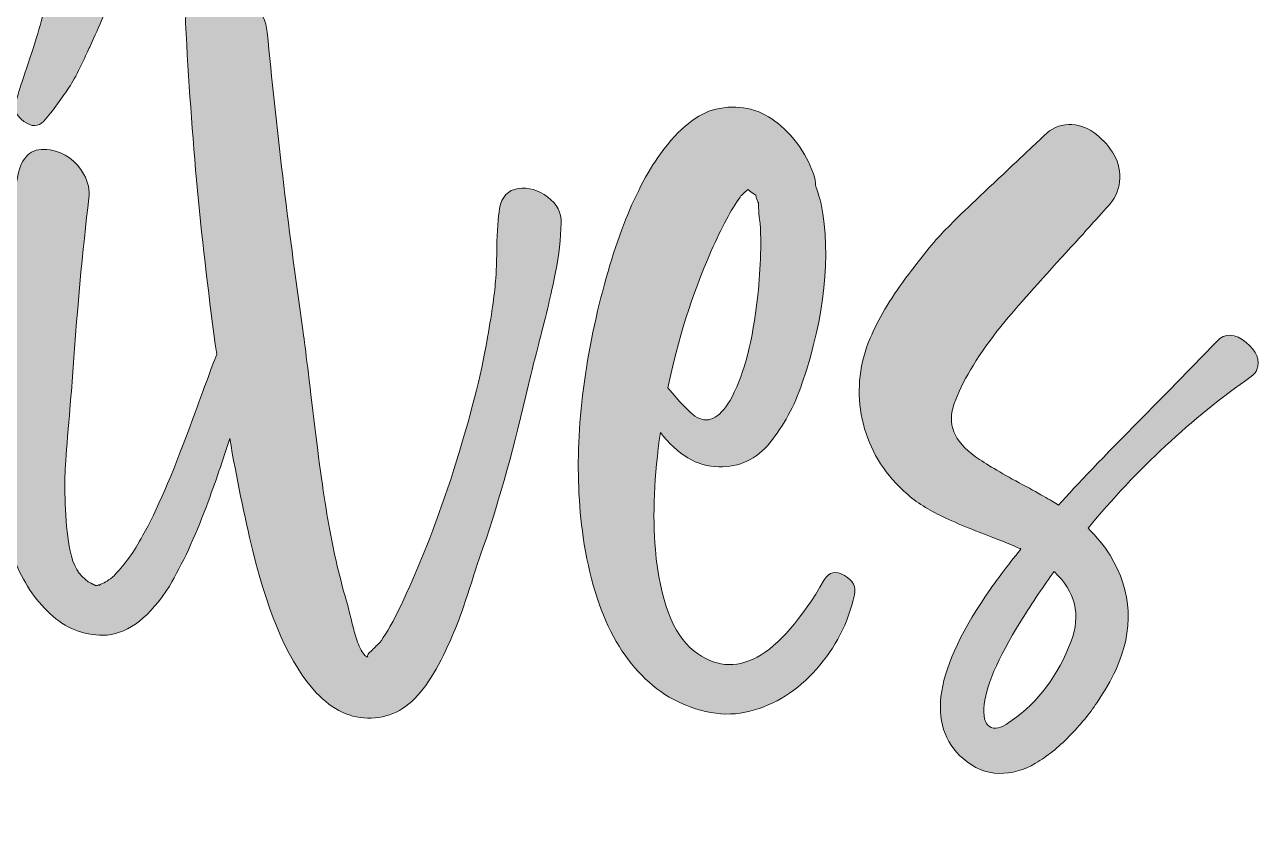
# Model space of a CAD drawing. Header units: inches. Extents: x 59 to 1021, y -981 to -100.
# Drawn here: x 541.3 to 999.7, y -980.5 to -682.5 of the extents above; entities that cross this region are included whole.
import ezdxf

# ---------------------------------------------------------------- set-up
doc = ezdxf.new("R2010")
doc.units = ezdxf.units.IN
doc.header["$MEASUREMENT"] = 0
doc.layers.add('Layer 1', color=7, linetype='Continuous')

# ---------------------------------------------------------------- blocks, each defined once
blk = doc.blocks.new('block 4')
at = {"layer": 'Layer 1', "true_color": 0x035293}
h = blk.add_hatch(color=154, dxfattribs=at)
h.dxf.hatch_style = 2
edge = h.paths.add_edge_path()
edge.add_spline(control_points=[(735.36, -746.51), (731.86, -743.87), (728.21, -742.82), (724.41, -743.36), (720.6, -743.91), (718.31, -746.36), (717.54, -750.7), (716.91, -754.12), (716.56, -759.05), (716.49, -765.49), (716.41, -771.94), (716.22, -776.33), (715.91, -778.66), (715.44, -784.25), (714.28, -792.09), (712.41, -802.19), (710.08, -815.08), (705.73, -831.46), (699.37, -851.34), (693.78, -868.43), (687.4, -884.5), (680.26, -899.57), (677, -905.94), (674.59, -910.05), (673.04, -911.91), (673.04, -911.91), (672.11, -912.84), (672.11, -912.84), (671.64, -913.31), (671.21, -913.74), (670.83, -914.13), (670.44, -914.51), (669.97, -914.98), (669.43, -915.52), (668.88, -916.07), (668.57, -916.45), (668.5, -916.69), (668.42, -916.92), (668.46, -917.12), (668.61, -917.27), (667.68, -917.12), (666.75, -916.03), (665.82, -914.01), (664.89, -911.99), (664.15, -909.93), (663.6, -907.84), (663.06, -905.74), (662.48, -903.41), (661.86, -900.85), (661.24, -898.28), (660.85, -896.85), (660.69, -896.54), (657.9, -886.75), (655.6, -876.66), (653.82, -866.25), (652.03, -855.85), (650.17, -842.37), (648.23, -825.83), (646.28, -809.29), (645, -799.01), (644.38, -794.96), (638.95, -756.61), (634.6, -720.03), (631.34, -685.24), (630.87, -681.2), (629.09, -677.63), (625.98, -674.52), (621.17, -669.71), (615.81, -667.85), (609.91, -668.93), (603.7, -670.18), (600.75, -674.52), (601.05, -681.98), (603.08, -723.82), (606.93, -764.78), (612.57, -804.88), (610.79, -809.6), (607.46, -818.6), (602.57, -831.89), (595.97, -849.83), (590.18, -863.22), (585.21, -872.08), (581.79, -878.29), (578.46, -883.02), (575.2, -886.29), (575.04, -886.6), (574.69, -886.98), (574.15, -887.45), (573.6, -887.92), (573.17, -888.23), (572.87, -888.38), (572.55, -888.54), (572.32, -888.7), (572.17, -888.85), (572.17, -888.85), (571.93, -889.08), (571.93, -889.08), (571.16, -889.55), (570.38, -889.94), (569.61, -890.25), (569.29, -890.4), (569.06, -890.56), (568.91, -890.71), (568.91, -890.71), (569.14, -890.48), (569.14, -890.48), (569.14, -890.48), (568.67, -890.48), (568.67, -890.48), (568.67, -890.48), (568.21, -890.71), (568.21, -890.71), (568.21, -890.71), (567.74, -890.71), (567.74, -890.71), (567.74, -890.71), (567.51, -890.71), (567.51, -890.71), (567.42, -890.63), (567.24, -890.52), (567, -890.39), (566.87, -890.35), (566.76, -890.34), (566.58, -890.25), (566.26, -890.09), (566.03, -890.01), (565.88, -890.01), (565.88, -890.01), (566.99, -890.39), (566.99, -890.39), (566.79, -890.28), (566.55, -890.16), (566.23, -890.01), (565.53, -889.7), (565.1, -889.47), (564.94, -889.32), (561.53, -887.14), (559.28, -883.34), (558.19, -877.9), (557.26, -873.4), (556.68, -868.27), (556.44, -862.52), (556.21, -856.78), (556.17, -852.24), (556.32, -848.9), (556.48, -845.56), (556.87, -840.16), (557.49, -832.7), (558.11, -825.25), (558.5, -820.59), (558.66, -818.73), (560.67, -789.37), (562.85, -765.46), (565.18, -746.97), (565.49, -743.87), (564.87, -740.92), (563.31, -738.12), (560.36, -733), (556.17, -729.97), (550.73, -729.04), (544.52, -727.95), (540.64, -730.75), (539.09, -737.42), (535.21, -753.11), (532.49, -777.42), (530.93, -810.34), (530.85, -811.91), (530.79, -813.44), (530.73, -814.97), (527.14, -824.82), (522.94, -836.84), (518.12, -851.11), (510.66, -873.16), (506.24, -886.05), (504.84, -889.78), (495.52, -916.19), (488.38, -933.73), (483.41, -942.43), (480.46, -947.86), (477.5, -951.9), (474.55, -954.55), (474.55, -954.55), (473.16, -955.48), (473.16, -955.48), (473.16, -955.48), (472.23, -955.94), (472.23, -955.94), (472.07, -955.94), (471.91, -956.02), (471.76, -956.18), (471.76, -956.18), (471.29, -956.18), (471.29, -956.18), (470.83, -956.18), (470.28, -956.02), (469.66, -955.71), (469.35, -955.4), (469.04, -955.16), (468.73, -955.01), (468.73, -954.85), (468.65, -954.78), (468.5, -954.78), (468.5, -954.78), (468.26, -954.78), (468.26, -954.78), (467.64, -954.46), (467.02, -953.77), (466.4, -952.68), (466.25, -952.37), (465.78, -951.63), (465, -950.47), (464.22, -949.3), (463.76, -948.56), (463.61, -948.26), (462.83, -946.86), (462.05, -945.07), (461.28, -942.9), (458.48, -935.13), (456.62, -921.08), (455.69, -900.73), (454.91, -885.36), (454.83, -865.63), (455.45, -841.56), (456.54, -803.04), (460.19, -759.48), (466.4, -710.86), (471.84, -667.85), (478.28, -629.56), (485.74, -596.01), (486.98, -590.11), (485.39, -584.87), (480.96, -580.29), (476.54, -575.71), (471.41, -573.65), (465.59, -574.12), (459.76, -574.58), (455.84, -578), (453.82, -584.37), (450.4, -595.08), (447.26, -607.39), (444.39, -621.29), (441.51, -635.19), (439.45, -646.26), (438.21, -654.49), (436.97, -662.72), (435.1, -675.3), (432.62, -692.23), (425.01, -744.57), (420.9, -793.1), (420.28, -837.83), (419.34, -885.67), (425.25, -923.41), (437.98, -951.05), (441.55, -958.66), (446.56, -965.18), (453.01, -970.62), (459.45, -976.05), (466.48, -979.12), (474.09, -979.82), (481.7, -980.52), (488.84, -977.06), (495.52, -969.45), (496.92, -967.74), (498.24, -966.04), (499.48, -964.33), (500.72, -962.62), (501.96, -960.68), (503.21, -958.51), (504.45, -956.33), (505.5, -954.46), (506.36, -952.91), (507.21, -951.36), (508.18, -949.22), (509.27, -946.51), (510.35, -943.79), (511.17, -941.81), (511.71, -940.57), (512.25, -939.32), (513.07, -937.11), (514.16, -933.93), (515.24, -930.75), (515.94, -928.69), (516.26, -927.75), (516.56, -926.82), (517.3, -924.65), (518.47, -921.23), (519.63, -917.82), (520.29, -915.8), (520.45, -915.17), (525.11, -900.98), (529.63, -885.76), (534.03, -869.62), (535.15, -874.56), (536.52, -878.95), (538.16, -882.79), (541.42, -890.56), (545.96, -897), (551.78, -902.13), (557.61, -907.25), (564.32, -909.58), (571.93, -909.12), (580.16, -908.34), (587.85, -902.28), (595, -890.95), (599.81, -882.87), (604.39, -873.01), (608.74, -861.36), (612.09, -852.34), (614.96, -843.98), (617.4, -836.22), (619.93, -850.78), (622.76, -864.72), (625.98, -877.9), (632.04, -902.75), (639.88, -920.3), (649.51, -930.55), (655.57, -937.07), (662.36, -940.22), (669.9, -939.98), (677.43, -939.75), (683.83, -936.14), (689.11, -929.15), (691.75, -925.74), (694.28, -921.54), (696.69, -916.57), (699.09, -911.6), (700.88, -907.57), (702.04, -904.46), (703.21, -901.35), (704.92, -896.3), (707.17, -889.32), (709.42, -882.33), (710.86, -878.06), (711.48, -876.5), (717.54, -858.64), (723.13, -838.53), (728.25, -816.16), (728.87, -813.37), (730.39, -807.31), (732.8, -797.99), (735.2, -788.67), (737.03, -780.83), (738.27, -774.46), (739.51, -768.1), (740.21, -761.96), (740.37, -756.06), (740.52, -752.33), (738.85, -749.15), (735.36, -746.51)], knot_values=[0, 0, 0, 0, 1, 1, 1, 2, 2, 2, 3, 3, 3, 4, 4, 4, 5, 5, 5, 6, 6, 6, 7, 7, 7, 8, 8, 8, 9, 9, 9, 10, 10, 10, 11, 11, 11, 12, 12, 12, 13, 13, 13, 14, 14, 14, 15, 15, 15, 16, 16, 16, 17, 17, 17, 18, 18, 18, 19, 19, 19, 20, 20, 20, 21, 21, 21, 22, 22, 22, 23, 23, 23, 24, 24, 24, 25, 25, 25, 26, 26, 26, 27, 27, 27, 28, 28, 28, 29, 29, 29, 30, 30, 30, 31, 31, 31, 32, 32, 32, 33, 33, 33, 34, 34, 34, 35, 35, 35, 36, 36, 36, 37, 37, 37, 38, 38, 38, 39, 39, 39, 40, 40, 40, 41, 41, 41, 42, 42, 42, 43, 43, 43, 44, 44, 44, 45, 45, 45, 46, 46, 46, 47, 47, 47, 48, 48, 48, 49, 49, 49, 50, 50, 50, 51, 51, 51, 52, 52, 52, 53, 53, 53, 54, 54, 54, 55, 55, 55, 56, 56, 56, 57, 57, 57, 58, 58, 58, 59, 59, 59, 60, 60, 60, 61, 61, 61, 62, 62, 62, 63, 63, 63, 64, 64, 64, 65, 65, 65, 66, 66, 66, 67, 67, 67, 68, 68, 68, 69, 69, 69, 70, 70, 70, 71, 71, 71, 72, 72, 72, 73, 73, 73, 74, 74, 74, 75, 75, 75, 76, 76, 76, 77, 77, 77, 78, 78, 78, 79, 79, 79, 80, 80, 80, 81, 81, 81, 82, 82, 82, 83, 83, 83, 84, 84, 84, 85, 85, 85, 86, 86, 86, 87, 87, 87, 88, 88, 88, 89, 89, 89, 90, 90, 90, 91, 91, 91, 92, 92, 92, 93, 93, 93, 94, 94, 94, 95, 95, 95, 96, 96, 96, 97, 97, 97, 98, 98, 98, 99, 99, 99, 100, 100, 100, 101, 101, 101, 102, 102, 102, 103, 103, 103, 104, 104, 104, 105, 105, 105, 106, 106, 106, 107, 107, 107, 108, 108, 108, 109, 109, 109, 110, 110, 110, 111, 111, 111, 112, 112, 112, 113, 113, 113, 114, 114, 114, 115, 115, 115, 116, 116, 116, 116], degree=3, periodic=1)
h = blk.add_hatch(color=154, dxfattribs=at)
h.dxf.hatch_style = 2
edge = h.paths.add_edge_path()
edge.add_spline(control_points=[(541.07, -718.44), (543.94, -720.53), (546.38, -720.5), (548.4, -718.32), (550.11, -716.46), (551.82, -714.32), (553.53, -711.91), (555.24, -709.51), (556.68, -707.45), (557.84, -705.74), (559.01, -704.03), (560.36, -701.55), (561.92, -698.28), (563.47, -695.02), (564.56, -692.73), (565.18, -691.41), (565.8, -690.09), (566.96, -687.49), (568.67, -683.61), (570.38, -679.73), (571.39, -677.4), (571.7, -676.62), (572.63, -674.76), (574.11, -670.72), (576.13, -664.5), (576.28, -664.04), (576.83, -662.49), (577.76, -659.85), (578.69, -657.21), (579.39, -655.11), (579.85, -653.55), (579.85, -653.55), (581.25, -647.96), (581.25, -647.96), (581.25, -647.96), (581.25, -648.43), (581.25, -648.43), (581.25, -648.43), (581.72, -646.8), (581.72, -646.8), (581.72, -646.8), (582.19, -645.4), (582.19, -645.4), (582.65, -644.16), (582.96, -642.92), (583.12, -641.67), (584.36, -632.98), (581.64, -626.07), (574.96, -620.94), (572.63, -618.92), (569.45, -618.23), (565.41, -618.84), (565.41, -618.84), (564.71, -618.84), (564.71, -618.84), (560.52, -619.47), (557.8, -621.41), (556.56, -624.67), (555.31, -628.09), (554.61, -630.57), (554.46, -632.12), (554.31, -633.21), (554.23, -634.92), (554.23, -637.25), (554.23, -637.87), (554.31, -638.18), (554.46, -638.18), (554.61, -639.73), (554.46, -641.91), (554, -644.7), (553.53, -647.5), (553.3, -649.36), (553.3, -650.29), (552.83, -656.66), (551.82, -663.26), (550.27, -670.1), (549.34, -674.76), (547.47, -681.59), (544.68, -690.6), (540.64, -702.87), (538.39, -709.78), (537.92, -711.33), (537.15, -713.97), (538.19, -716.34), (541.07, -718.44)], knot_values=[0, 0, 0, 0, 1, 1, 1, 2, 2, 2, 3, 3, 3, 4, 4, 4, 5, 5, 5, 6, 6, 6, 7, 7, 7, 8, 8, 8, 9, 9, 9, 10, 10, 10, 11, 11, 11, 12, 12, 12, 13, 13, 13, 14, 14, 14, 15, 15, 15, 16, 16, 16, 17, 17, 17, 18, 18, 18, 19, 19, 19, 20, 20, 20, 21, 21, 21, 22, 22, 22, 23, 23, 23, 24, 24, 24, 25, 25, 25, 26, 26, 26, 27, 27, 27, 28, 28, 28, 28], degree=3, periodic=1)
h = blk.add_hatch(color=154, dxfattribs=at)
h.dxf.hatch_style = 2
edge = h.paths.add_edge_path()
edge.add_spline(control_points=[(845.44, -886.98), (842.17, -885.12), (839.69, -885.67), (837.98, -888.62), (820.89, -918.13), (804.74, -926.9), (789.52, -914.94), (781.76, -908.73), (777.02, -896.23), (775.31, -877.43), (774.22, -864.54), (774.85, -850.02), (777.18, -833.87), (783.54, -842.26), (790.76, -846.53), (798.84, -846.68), (806.45, -846.84), (812.78, -843.85), (817.83, -837.71), (822.87, -831.58), (826.87, -824.17), (829.83, -815.47), (838.21, -790.62), (840.54, -768.49), (836.82, -749.07), (836.66, -748.45), (836.46, -747.75), (836.23, -746.97), (836, -746.2), (835.73, -745.31), (835.42, -744.3), (835.11, -743.29), (834.87, -742.55), (834.72, -742.08), (834.72, -741), (834.49, -739.6), (834.02, -737.89), (830.91, -729.66), (826.13, -723.14), (819.69, -718.32), (813.25, -713.51), (805.91, -712.03), (797.68, -713.89), (791, -715.45), (784.17, -720.96), (777.18, -730.43), (767.08, -744.57), (758.93, -765.77), (752.71, -794.03), (746.5, -822.61), (745.11, -848.86), (748.52, -872.77), (752.87, -902.13), (763.51, -921.93), (780.44, -932.18), (791, -938.08), (800.98, -939.83), (810.37, -937.42), (819.77, -935.02), (828, -929.81), (835.07, -921.81), (842.13, -913.82), (846.83, -904.61), (849.16, -894.21), (849.94, -891.26), (848.7, -888.85), (845.44, -886.98)], knot_values=[0, 0, 0, 0, 1, 1, 1, 2, 2, 2, 3, 3, 3, 4, 4, 4, 5, 5, 5, 6, 6, 6, 7, 7, 7, 8, 8, 8, 9, 9, 9, 10, 10, 10, 11, 11, 11, 12, 12, 12, 13, 13, 13, 14, 14, 14, 15, 15, 15, 16, 16, 16, 17, 17, 17, 18, 18, 18, 19, 19, 19, 20, 20, 20, 21, 21, 21, 22, 22, 22, 22], degree=3, periodic=1)
edge = h.paths.add_edge_path()
edge.add_spline(control_points=[(796.05, -766.54), (799.93, -757.69), (803.5, -751.02), (806.76, -746.51), (806.76, -746.51), (807, -746.04), (807, -746.04), (807.31, -745.89), (807.73, -745.54), (808.28, -744.99), (808.82, -744.45), (809.25, -744.03), (809.56, -743.71), (811.27, -744.96), (812.28, -745.66), (812.59, -745.81), (812.59, -746.12), (812.66, -746.51), (812.82, -746.97), (812.97, -747.44), (813.13, -747.83), (813.29, -748.14), (813.29, -748.3), (813.36, -748.45), (813.52, -748.61), (813.52, -748.61), (813.52, -749.07), (813.52, -749.07), (813.52, -749.85), (813.59, -751.05), (813.75, -752.68), (813.9, -754.31), (814.06, -755.52), (814.22, -756.29), (814.68, -766.23), (814.22, -776.41), (812.82, -786.81), (810.96, -802.03), (807.7, -813.76), (803.03, -821.99), (798.84, -828.98), (794.49, -830.92), (789.99, -827.81), (787.66, -826.11), (784.32, -822.61), (779.97, -817.33), (783.54, -799.78), (788.9, -782.85), (796.05, -766.54)], knot_values=[0, 0, 0, 0, 1, 1, 1, 2, 2, 2, 3, 3, 3, 4, 4, 4, 5, 5, 5, 6, 6, 6, 7, 7, 7, 8, 8, 8, 9, 9, 9, 10, 10, 10, 11, 11, 11, 12, 12, 12, 13, 13, 13, 14, 14, 14, 15, 15, 15, 16, 16, 16, 16], degree=3, periodic=1)
h = blk.add_hatch(color=154, dxfattribs=at)
h.dxf.hatch_style = 2
edge = h.paths.add_edge_path()
edge.add_spline(control_points=[(994.53, -800.56), (990.34, -796.99), (986.69, -796.83), (983.58, -800.09), (977.99, -805.99), (968.52, -815.7), (955.16, -829.21), (941.8, -842.72), (931.71, -853.29), (924.87, -860.89), (922.23, -859.19), (917.38, -856.43), (910.31, -852.62), (903.25, -848.82), (897.85, -845.6), (894.12, -842.95), (886.05, -837.21), (883.41, -830.61), (886.2, -823.15), (889, -815.39), (894.28, -806.46), (902.05, -796.36), (907.01, -790.15), (914.39, -781.69), (924.18, -770.97), (933.96, -760.25), (940.56, -752.95), (943.98, -749.07), (946.31, -746.27), (947.51, -743.09), (947.59, -739.52), (947.66, -735.95), (946.77, -732.73), (944.91, -729.85), (943.05, -726.98), (940.71, -724.53), (937.92, -722.51), (935.12, -720.5), (932.02, -719.52), (928.6, -719.6), (925.18, -719.68), (922.15, -721.04), (919.52, -723.68), (918.12, -725.08), (912.49, -730.4), (902.63, -739.64), (892.76, -748.88), (886.01, -755.4), (882.36, -759.21), (878.71, -763.01), (873.97, -768.84), (868.15, -776.68), (862.32, -784.52), (857.94, -791.94), (854.99, -798.92), (851.11, -808.09), (850.02, -817.53), (851.72, -827.23), (853.43, -836.94), (857.7, -845.44), (864.54, -852.74), (868.26, -856.78), (872.49, -860.12), (877.23, -862.76), (881.97, -865.4), (888.02, -868.11), (895.4, -870.91), (902.78, -873.71), (907.79, -875.73), (910.43, -876.97), (910.43, -876.97), (910.66, -876.97), (910.66, -876.97), (910.66, -876.97), (910.9, -877.2), (910.9, -877.2), (905.61, -883.88), (901.89, -888.77), (899.71, -891.88), (878.9, -921.7), (875.49, -942.74), (889.46, -955.01), (893.5, -958.58), (897.93, -960.41), (902.74, -960.48), (907.56, -960.56), (912.1, -959.32), (916.37, -956.76), (920.64, -954.2), (924.79, -950.85), (928.83, -946.74), (932.87, -942.62), (936.33, -938.43), (939.2, -934.16), (942.07, -929.89), (944.36, -925.89), (946.08, -922.16), (952.91, -907.25), (952.21, -893.04), (943.98, -879.53), (941.8, -875.96), (939.09, -872.62), (935.82, -869.51), (954, -847.46), (974.18, -828.67), (996.4, -813.14), (997.48, -812.36), (998.18, -811.51), (998.49, -810.57), (999.73, -807.16), (998.41, -803.82), (994.53, -800.56)], knot_values=[0, 0, 0, 0, 1, 1, 1, 2, 2, 2, 3, 3, 3, 4, 4, 4, 5, 5, 5, 6, 6, 6, 7, 7, 7, 8, 8, 8, 9, 9, 9, 10, 10, 10, 11, 11, 11, 12, 12, 12, 13, 13, 13, 14, 14, 14, 15, 15, 15, 16, 16, 16, 17, 17, 17, 18, 18, 18, 19, 19, 19, 20, 20, 20, 21, 21, 21, 22, 22, 22, 23, 23, 23, 24, 24, 24, 25, 25, 25, 26, 26, 26, 27, 27, 27, 28, 28, 28, 29, 29, 29, 30, 30, 30, 31, 31, 31, 32, 32, 32, 33, 33, 33, 34, 34, 34, 35, 35, 35, 36, 36, 36, 37, 37, 37, 37], degree=3, periodic=1)
edge = h.paths.add_edge_path()
edge.add_spline(control_points=[(929.53, -911.45), (924.72, -924.18), (917.42, -933.97), (907.64, -940.8), (904.53, -943.28), (901.96, -944.18), (899.95, -943.48), (897.93, -942.78), (897, -940.41), (897.15, -936.37), (897.62, -928.77), (902.2, -917.97), (910.9, -903.99), (915.4, -896.69), (919.52, -890.56), (923.24, -885.59), (931.17, -893.04), (933.26, -901.66), (929.53, -911.45)], knot_values=[0, 0, 0, 0, 1, 1, 1, 2, 2, 2, 3, 3, 3, 4, 4, 4, 5, 5, 5, 6, 6, 6, 6], degree=3, periodic=1)
h = blk.add_hatch(color=154, dxfattribs=at)
h.dxf.hatch_style = 2
edge = h.paths.add_edge_path()
edge.add_spline(control_points=[(567.28, -890.48), (567.28, -890.48), (566.99, -890.39), (566.99, -890.39), (567, -890.39), (567, -890.39), (567, -890.39), (567.08, -890.41), (567.21, -890.48), (567.28, -890.48)], knot_values=[0, 0, 0, 0, 1, 1, 1, 2, 2, 2, 3, 3, 3, 3], degree=3, periodic=1)
at = {"layer": 'Layer 1', "lineweight": 0}
for points, knots in [([(735.36, -746.51), (731.86, -743.87), (728.21, -742.82), (724.41, -743.36), (720.6, -743.91), (718.31, -746.36), (717.54, -750.7), (716.91, -754.12), (716.56, -759.05), (716.49, -765.49), (716.41, -771.94), (716.22, -776.33), (715.91, -778.66), (715.44, -784.25), (714.28, -792.09), (712.41, -802.19), (710.08, -815.08), (705.73, -831.46), (699.37, -851.34), (693.78, -868.43), (687.4, -884.5), (680.26, -899.57), (677, -905.94), (674.59, -910.05), (673.04, -911.91), (673.04, -911.91), (672.11, -912.84), (672.11, -912.84), (671.64, -913.31), (671.21, -913.74), (670.83, -914.13), (670.44, -914.51), (669.97, -914.98), (669.43, -915.52), (668.88, -916.07), (668.57, -916.45), (668.5, -916.69), (668.42, -916.92), (668.46, -917.12), (668.61, -917.27), (667.68, -917.12), (666.75, -916.03), (665.82, -914.01), (664.89, -911.99), (664.15, -909.93), (663.6, -907.84), (663.06, -905.74), (662.48, -903.41), (661.86, -900.85), (661.24, -898.28), (660.85, -896.85), (660.69, -896.54), (657.9, -886.75), (655.6, -876.66), (653.82, -866.25), (652.03, -855.85), (650.17, -842.37), (648.23, -825.83), (646.28, -809.29), (645, -799.01), (644.38, -794.96), (638.95, -756.61), (634.6, -720.03), (631.34, -685.24), (630.87, -681.2), (629.09, -677.63), (625.98, -674.52), (621.17, -669.71), (615.81, -667.85), (609.91, -668.93), (603.7, -670.18), (600.75, -674.52), (601.05, -681.98), (603.08, -723.82), (606.93, -764.78), (612.57, -804.88), (610.79, -809.6), (607.46, -818.6), (602.57, -831.89), (595.97, -849.83), (590.18, -863.22), (585.21, -872.08), (581.79, -878.29), (578.46, -883.02), (575.2, -886.29), (575.04, -886.6), (574.69, -886.98), (574.15, -887.45), (573.6, -887.92), (573.17, -888.23), (572.87, -888.38), (572.55, -888.54), (572.32, -888.7), (572.17, -888.85), (572.17, -888.85), (571.93, -889.08), (571.93, -889.08), (571.16, -889.55), (570.38, -889.94), (569.61, -890.25), (569.29, -890.4), (569.06, -890.56), (568.91, -890.71), (568.91, -890.71), (569.14, -890.48), (569.14, -890.48), (569.14, -890.48), (568.67, -890.48), (568.67, -890.48), (568.67, -890.48), (568.21, -890.71), (568.21, -890.71), (568.21, -890.71), (567.74, -890.71), (567.74, -890.71), (567.74, -890.71), (567.51, -890.71), (567.51, -890.71), (567.42, -890.63), (567.24, -890.52), (567, -890.39), (566.87, -890.35), (566.76, -890.34), (566.58, -890.25), (566.26, -890.09), (566.03, -890.01), (565.88, -890.01), (565.88, -890.01), (566.99, -890.39), (566.99, -890.39), (566.79, -890.28), (566.55, -890.16), (566.23, -890.01), (565.53, -889.7), (565.1, -889.47), (564.94, -889.32), (561.53, -887.14), (559.28, -883.34), (558.19, -877.9), (557.26, -873.4), (556.68, -868.27), (556.44, -862.52), (556.21, -856.78), (556.17, -852.24), (556.32, -848.9), (556.48, -845.56), (556.87, -840.16), (557.49, -832.7), (558.11, -825.25), (558.5, -820.59), (558.66, -818.73), (560.67, -789.37), (562.85, -765.46), (565.18, -746.97), (565.49, -743.87), (564.87, -740.92), (563.31, -738.12), (560.36, -733), (556.17, -729.97), (550.73, -729.04), (544.52, -727.95), (540.64, -730.75), (539.09, -737.42), (535.21, -753.11), (532.49, -777.42), (530.93, -810.34), (530.85, -811.91), (530.79, -813.44), (530.73, -814.97), (527.14, -824.82), (522.94, -836.84), (518.12, -851.11), (510.66, -873.16), (506.24, -886.05), (504.84, -889.78), (495.52, -916.19), (488.38, -933.73), (483.41, -942.43), (480.46, -947.86), (477.5, -951.9), (474.55, -954.55), (474.55, -954.55), (473.16, -955.48), (473.16, -955.48), (473.16, -955.48), (472.23, -955.94), (472.23, -955.94), (472.07, -955.94), (471.91, -956.02), (471.76, -956.18), (471.76, -956.18), (471.29, -956.18), (471.29, -956.18), (470.83, -956.18), (470.28, -956.02), (469.66, -955.71), (469.35, -955.4), (469.04, -955.16), (468.73, -955.01), (468.73, -954.85), (468.65, -954.78), (468.5, -954.78), (468.5, -954.78), (468.26, -954.78), (468.26, -954.78), (467.64, -954.46), (467.02, -953.77), (466.4, -952.68), (466.25, -952.37), (465.78, -951.63), (465, -950.47), (464.22, -949.3), (463.76, -948.56), (463.61, -948.26), (462.83, -946.86), (462.05, -945.07), (461.28, -942.9), (458.48, -935.13), (456.62, -921.08), (455.69, -900.73), (454.91, -885.36), (454.83, -865.63), (455.45, -841.56), (456.54, -803.04), (460.19, -759.48), (466.4, -710.86), (471.84, -667.85), (478.28, -629.56), (485.74, -596.01), (486.98, -590.11), (485.39, -584.87), (480.96, -580.29), (476.54, -575.71), (471.41, -573.65), (465.59, -574.12), (459.76, -574.58), (455.84, -578), (453.82, -584.37), (450.4, -595.08), (447.26, -607.39), (444.39, -621.29), (441.51, -635.19), (439.45, -646.26), (438.21, -654.49), (436.97, -662.72), (435.1, -675.3), (432.62, -692.23), (425.01, -744.57), (420.9, -793.1), (420.28, -837.83), (419.34, -885.67), (425.25, -923.41), (437.98, -951.05), (441.55, -958.66), (446.56, -965.18), (453.01, -970.62), (459.45, -976.05), (466.48, -979.12), (474.09, -979.82), (481.7, -980.52), (488.84, -977.06), (495.52, -969.45), (496.92, -967.74), (498.24, -966.04), (499.48, -964.33), (500.72, -962.62), (501.96, -960.68), (503.21, -958.51), (504.45, -956.33), (505.5, -954.46), (506.36, -952.91), (507.21, -951.36), (508.18, -949.22), (509.27, -946.51), (510.35, -943.79), (511.17, -941.81), (511.71, -940.57), (512.25, -939.32), (513.07, -937.11), (514.16, -933.93), (515.24, -930.75), (515.94, -928.69), (516.26, -927.75), (516.56, -926.82), (517.3, -924.65), (518.47, -921.23), (519.63, -917.82), (520.29, -915.8), (520.45, -915.17), (525.11, -900.98), (529.63, -885.76), (534.03, -869.62), (535.15, -874.56), (536.52, -878.95), (538.16, -882.79), (541.42, -890.56), (545.96, -897), (551.78, -902.13), (557.61, -907.25), (564.32, -909.58), (571.93, -909.12), (580.16, -908.34), (587.85, -902.28), (595, -890.95), (599.81, -882.87), (604.39, -873.01), (608.74, -861.36), (612.09, -852.34), (614.96, -843.98), (617.4, -836.22), (619.93, -850.78), (622.76, -864.72), (625.98, -877.9), (632.04, -902.75), (639.88, -920.3), (649.51, -930.55), (655.57, -937.07), (662.36, -940.22), (669.9, -939.98), (677.43, -939.75), (683.83, -936.14), (689.11, -929.15), (691.75, -925.74), (694.28, -921.54), (696.69, -916.57), (699.09, -911.6), (700.88, -907.57), (702.04, -904.46), (703.21, -901.35), (704.92, -896.3), (707.17, -889.32), (709.42, -882.33), (710.86, -878.06), (711.48, -876.5), (717.54, -858.64), (723.13, -838.53), (728.25, -816.16), (728.87, -813.37), (730.39, -807.31), (732.8, -797.99), (735.2, -788.67), (737.03, -780.83), (738.27, -774.46), (739.51, -768.1), (740.21, -761.96), (740.37, -756.06), (740.52, -752.33), (738.85, -749.15), (735.36, -746.51)], [0, 0, 0, 0, 1, 1, 1, 2, 2, 2, 3, 3, 3, 4, 4, 4, 5, 5, 5, 6, 6, 6, 7, 7, 7, 8, 8, 8, 9, 9, 9, 10, 10, 10, 11, 11, 11, 12, 12, 12, 13, 13, 13, 14, 14, 14, 15, 15, 15, 16, 16, 16, 17, 17, 17, 18, 18, 18, 19, 19, 19, 20, 20, 20, 21, 21, 21, 22, 22, 22, 23, 23, 23, 24, 24, 24, 25, 25, 25, 26, 26, 26, 27, 27, 27, 28, 28, 28, 29, 29, 29, 30, 30, 30, 31, 31, 31, 32, 32, 32, 33, 33, 33, 34, 34, 34, 35, 35, 35, 36, 36, 36, 37, 37, 37, 38, 38, 38, 39, 39, 39, 40, 40, 40, 41, 41, 41, 42, 42, 42, 43, 43, 43, 44, 44, 44, 45, 45, 45, 46, 46, 46, 47, 47, 47, 48, 48, 48, 49, 49, 49, 50, 50, 50, 51, 51, 51, 52, 52, 52, 53, 53, 53, 54, 54, 54, 55, 55, 55, 56, 56, 56, 57, 57, 57, 58, 58, 58, 59, 59, 59, 60, 60, 60, 61, 61, 61, 62, 62, 62, 63, 63, 63, 64, 64, 64, 65, 65, 65, 66, 66, 66, 67, 67, 67, 68, 68, 68, 69, 69, 69, 70, 70, 70, 71, 71, 71, 72, 72, 72, 73, 73, 73, 74, 74, 74, 75, 75, 75, 76, 76, 76, 77, 77, 77, 78, 78, 78, 79, 79, 79, 80, 80, 80, 81, 81, 81, 82, 82, 82, 83, 83, 83, 84, 84, 84, 85, 85, 85, 86, 86, 86, 87, 87, 87, 88, 88, 88, 89, 89, 89, 90, 90, 90, 91, 91, 91, 92, 92, 92, 93, 93, 93, 94, 94, 94, 95, 95, 95, 96, 96, 96, 97, 97, 97, 98, 98, 98, 99, 99, 99, 100, 100, 100, 101, 101, 101, 102, 102, 102, 103, 103, 103, 104, 104, 104, 105, 105, 105, 106, 106, 106, 107, 107, 107, 108, 108, 108, 109, 109, 109, 110, 110, 110, 111, 111, 111, 112, 112, 112, 113, 113, 113, 114, 114, 114, 115, 115, 115, 116, 116, 116, 116]), ([(541.07, -718.44), (543.94, -720.53), (546.38, -720.5), (548.4, -718.32), (550.11, -716.46), (551.82, -714.32), (553.53, -711.91), (555.24, -709.51), (556.68, -707.45), (557.84, -705.74), (559.01, -704.03), (560.36, -701.55), (561.92, -698.28), (563.47, -695.02), (564.56, -692.73), (565.18, -691.41), (565.8, -690.09), (566.96, -687.49), (568.67, -683.61), (570.38, -679.73), (571.39, -677.4), (571.7, -676.62), (572.63, -674.76), (574.11, -670.72), (576.13, -664.5), (576.28, -664.04), (576.83, -662.49), (577.76, -659.85), (578.69, -657.21), (579.39, -655.11), (579.85, -653.55), (579.85, -653.55), (581.25, -647.96), (581.25, -647.96), (581.25, -647.96), (581.25, -648.43), (581.25, -648.43), (581.25, -648.43), (581.72, -646.8), (581.72, -646.8), (581.72, -646.8), (582.19, -645.4), (582.19, -645.4), (582.65, -644.16), (582.96, -642.92), (583.12, -641.67), (584.36, -632.98), (581.64, -626.07), (574.96, -620.94), (572.63, -618.92), (569.45, -618.23), (565.41, -618.84), (565.41, -618.84), (564.71, -618.84), (564.71, -618.84), (560.52, -619.47), (557.8, -621.41), (556.56, -624.67), (555.31, -628.09), (554.61, -630.57), (554.46, -632.12), (554.31, -633.21), (554.23, -634.92), (554.23, -637.25), (554.23, -637.87), (554.31, -638.18), (554.46, -638.18), (554.61, -639.73), (554.46, -641.91), (554, -644.7), (553.53, -647.5), (553.3, -649.36), (553.3, -650.29), (552.83, -656.66), (551.82, -663.26), (550.27, -670.1), (549.34, -674.76), (547.47, -681.59), (544.68, -690.6), (540.64, -702.87), (538.39, -709.78), (537.92, -711.33), (537.15, -713.97), (538.19, -716.34), (541.07, -718.44)], [0, 0, 0, 0, 1, 1, 1, 2, 2, 2, 3, 3, 3, 4, 4, 4, 5, 5, 5, 6, 6, 6, 7, 7, 7, 8, 8, 8, 9, 9, 9, 10, 10, 10, 11, 11, 11, 12, 12, 12, 13, 13, 13, 14, 14, 14, 15, 15, 15, 16, 16, 16, 17, 17, 17, 18, 18, 18, 19, 19, 19, 20, 20, 20, 21, 21, 21, 22, 22, 22, 23, 23, 23, 24, 24, 24, 25, 25, 25, 26, 26, 26, 27, 27, 27, 28, 28, 28, 28]), ([(845.44, -886.98), (842.17, -885.12), (839.69, -885.67), (837.98, -888.62), (820.89, -918.13), (804.74, -926.9), (789.52, -914.94), (781.76, -908.73), (777.02, -896.23), (775.31, -877.43), (774.22, -864.54), (774.85, -850.02), (777.18, -833.87), (783.54, -842.26), (790.76, -846.53), (798.84, -846.68), (806.45, -846.84), (812.78, -843.85), (817.83, -837.71), (822.87, -831.58), (826.87, -824.17), (829.83, -815.47), (838.21, -790.62), (840.54, -768.49), (836.82, -749.07), (836.66, -748.45), (836.46, -747.75), (836.23, -746.97), (836, -746.2), (835.73, -745.31), (835.42, -744.3), (835.11, -743.29), (834.87, -742.55), (834.72, -742.08), (834.72, -741), (834.49, -739.6), (834.02, -737.89), (830.91, -729.66), (826.13, -723.14), (819.69, -718.32), (813.25, -713.51), (805.91, -712.03), (797.68, -713.89), (791, -715.45), (784.17, -720.96), (777.18, -730.43), (767.08, -744.57), (758.93, -765.77), (752.71, -794.03), (746.5, -822.61), (745.11, -848.86), (748.52, -872.77), (752.87, -902.13), (763.51, -921.93), (780.44, -932.18), (791, -938.08), (800.98, -939.83), (810.37, -937.42), (819.77, -935.02), (828, -929.81), (835.07, -921.81), (842.13, -913.82), (846.83, -904.61), (849.16, -894.21), (849.94, -891.26), (848.7, -888.85), (845.44, -886.98)], [0, 0, 0, 0, 1, 1, 1, 2, 2, 2, 3, 3, 3, 4, 4, 4, 5, 5, 5, 6, 6, 6, 7, 7, 7, 8, 8, 8, 9, 9, 9, 10, 10, 10, 11, 11, 11, 12, 12, 12, 13, 13, 13, 14, 14, 14, 15, 15, 15, 16, 16, 16, 17, 17, 17, 18, 18, 18, 19, 19, 19, 20, 20, 20, 21, 21, 21, 22, 22, 22, 22]), ([(994.53, -800.56), (990.34, -796.99), (986.69, -796.83), (983.58, -800.09), (977.99, -805.99), (968.52, -815.7), (955.16, -829.21), (941.8, -842.72), (931.71, -853.29), (924.87, -860.89), (922.23, -859.19), (917.38, -856.43), (910.31, -852.62), (903.25, -848.82), (897.85, -845.6), (894.12, -842.95), (886.05, -837.21), (883.41, -830.61), (886.2, -823.15), (889, -815.39), (894.28, -806.46), (902.05, -796.36), (907.01, -790.15), (914.39, -781.69), (924.18, -770.97), (933.96, -760.25), (940.56, -752.95), (943.98, -749.07), (946.31, -746.27), (947.51, -743.09), (947.59, -739.52), (947.66, -735.95), (946.77, -732.73), (944.91, -729.85), (943.05, -726.98), (940.71, -724.53), (937.92, -722.51), (935.12, -720.5), (932.02, -719.52), (928.6, -719.6), (925.18, -719.68), (922.15, -721.04), (919.52, -723.68), (918.12, -725.08), (912.49, -730.4), (902.63, -739.64), (892.76, -748.88), (886.01, -755.4), (882.36, -759.21), (878.71, -763.01), (873.97, -768.84), (868.15, -776.68), (862.32, -784.52), (857.94, -791.94), (854.99, -798.92), (851.11, -808.09), (850.02, -817.53), (851.72, -827.23), (853.43, -836.94), (857.7, -845.44), (864.54, -852.74), (868.26, -856.78), (872.49, -860.12), (877.23, -862.76), (881.97, -865.4), (888.02, -868.11), (895.4, -870.91), (902.78, -873.71), (907.79, -875.73), (910.43, -876.97), (910.43, -876.97), (910.66, -876.97), (910.66, -876.97), (910.66, -876.97), (910.9, -877.2), (910.9, -877.2), (905.61, -883.88), (901.89, -888.77), (899.71, -891.88), (878.9, -921.7), (875.49, -942.74), (889.46, -955.01), (893.5, -958.58), (897.93, -960.41), (902.74, -960.48), (907.56, -960.56), (912.1, -959.32), (916.37, -956.76), (920.64, -954.2), (924.79, -950.85), (928.83, -946.74), (932.87, -942.62), (936.33, -938.43), (939.2, -934.16), (942.07, -929.89), (944.36, -925.89), (946.08, -922.16), (952.91, -907.25), (952.21, -893.04), (943.98, -879.53), (941.8, -875.96), (939.09, -872.62), (935.82, -869.51), (954, -847.46), (974.18, -828.67), (996.4, -813.14), (997.48, -812.36), (998.18, -811.51), (998.49, -810.57), (999.73, -807.16), (998.41, -803.82), (994.53, -800.56)], [0, 0, 0, 0, 1, 1, 1, 2, 2, 2, 3, 3, 3, 4, 4, 4, 5, 5, 5, 6, 6, 6, 7, 7, 7, 8, 8, 8, 9, 9, 9, 10, 10, 10, 11, 11, 11, 12, 12, 12, 13, 13, 13, 14, 14, 14, 15, 15, 15, 16, 16, 16, 17, 17, 17, 18, 18, 18, 19, 19, 19, 20, 20, 20, 21, 21, 21, 22, 22, 22, 23, 23, 23, 24, 24, 24, 25, 25, 25, 26, 26, 26, 27, 27, 27, 28, 28, 28, 29, 29, 29, 30, 30, 30, 31, 31, 31, 32, 32, 32, 33, 33, 33, 34, 34, 34, 35, 35, 35, 36, 36, 36, 37, 37, 37, 37]), ([(796.05, -766.54), (799.93, -757.69), (803.5, -751.02), (806.76, -746.51), (806.76, -746.51), (807, -746.04), (807, -746.04), (807.31, -745.89), (807.73, -745.54), (808.28, -744.99), (808.82, -744.45), (809.25, -744.03), (809.56, -743.71), (811.27, -744.96), (812.28, -745.66), (812.59, -745.81), (812.59, -746.12), (812.66, -746.51), (812.82, -746.97), (812.97, -747.44), (813.13, -747.83), (813.29, -748.14), (813.29, -748.3), (813.36, -748.45), (813.52, -748.61), (813.52, -748.61), (813.52, -749.07), (813.52, -749.07), (813.52, -749.85), (813.59, -751.05), (813.75, -752.68), (813.9, -754.31), (814.06, -755.52), (814.22, -756.29), (814.68, -766.23), (814.22, -776.41), (812.82, -786.81), (810.96, -802.03), (807.7, -813.76), (803.03, -821.99), (798.84, -828.98), (794.49, -830.92), (789.99, -827.81), (787.66, -826.11), (784.32, -822.61), (779.97, -817.33), (783.54, -799.78), (788.9, -782.85), (796.05, -766.54)], [0, 0, 0, 0, 1, 1, 1, 2, 2, 2, 3, 3, 3, 4, 4, 4, 5, 5, 5, 6, 6, 6, 7, 7, 7, 8, 8, 8, 9, 9, 9, 10, 10, 10, 11, 11, 11, 12, 12, 12, 13, 13, 13, 14, 14, 14, 15, 15, 15, 16, 16, 16, 16]), ([(929.53, -911.45), (924.72, -924.18), (917.42, -933.97), (907.64, -940.8), (904.53, -943.28), (901.96, -944.18), (899.95, -943.48), (897.93, -942.78), (897, -940.41), (897.15, -936.37), (897.62, -928.77), (902.2, -917.97), (910.9, -903.99), (915.4, -896.69), (919.52, -890.56), (923.24, -885.59), (931.17, -893.04), (933.26, -901.66), (929.53, -911.45)], [0, 0, 0, 0, 1, 1, 1, 2, 2, 2, 3, 3, 3, 4, 4, 4, 5, 5, 5, 6, 6, 6, 6]), ([(567.28, -890.48), (567.28, -890.48), (566.99, -890.39), (566.99, -890.39), (567, -890.39), (567, -890.39), (567, -890.39), (567.08, -890.41), (567.21, -890.48), (567.28, -890.48)], [0, 0, 0, 0, 1, 1, 1, 2, 2, 2, 3, 3, 3, 3])]:
    blk.add_open_spline(points, degree=3, knots=knots, dxfattribs=at)
blk = doc.blocks.new('block 3')
at = {"layer": 'Layer 1'}
blk.add_blockref('block 4', (0, 0), dxfattribs=at)
blk = doc.blocks.new('block 2')
at = {"layer": 'Layer 1'}
blk.add_blockref('block 3', (0, 0), dxfattribs=at)

msp = doc.modelspace()

# ---------------------------------------------------------------- block references
at = {"layer": 'Layer 1'}
msp.add_blockref('block 2', (0, 0), dxfattribs=at)

doc.saveas('drawing.dxf')
